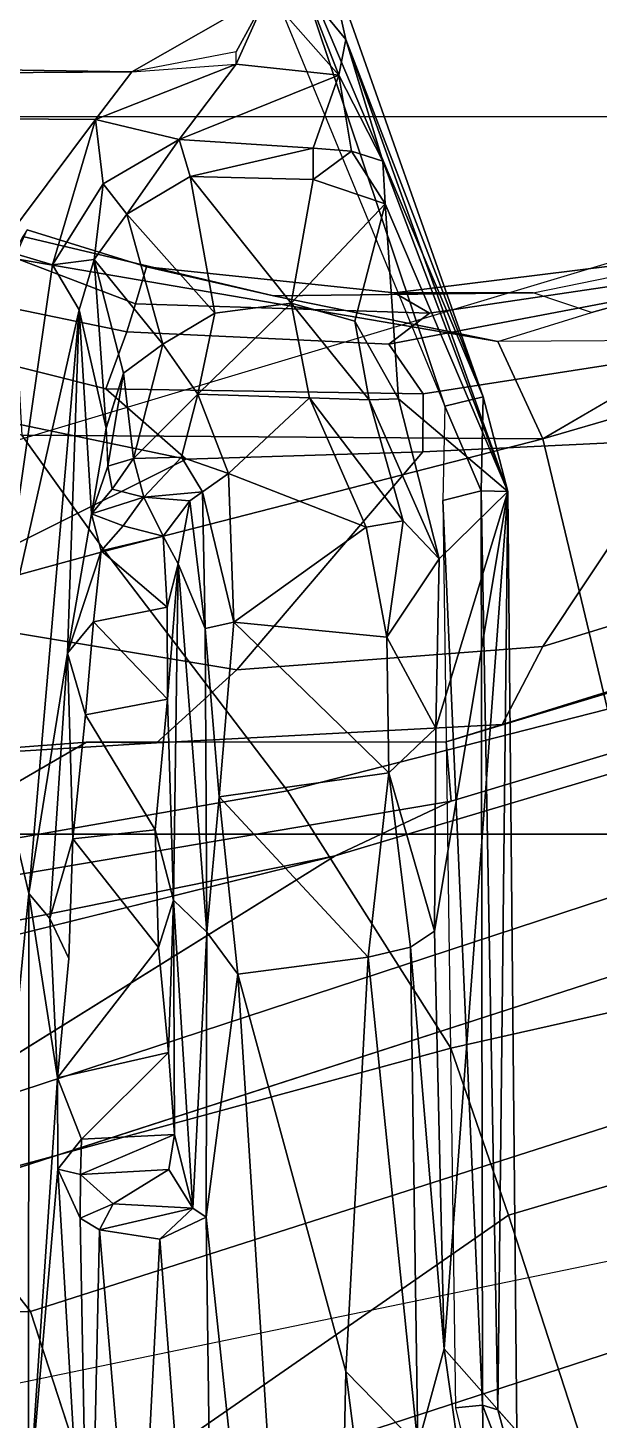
# Model space of a CAD drawing. Extents: x -14.5 to 14.5, y -12.2 to 16.5.
# Drawn here: x 1.337 to 1.799, y 0.533 to 1.659 of the extents above; entities that cross this region are included whole.
import ezdxf

# ---------------------------------------------------------------- set-up
doc = ezdxf.new("R2010")
doc.units = 0
doc.header["$MEASUREMENT"] = 0
for name, color, linetype in [('BASE', 253, 'Continuous'), ('FABRIC', 80, 'Continuous'), ('SEAT-CHASSIS', 253, 'Continuous'), ('SEAT-FRAME', 253, 'Continuous')]:
    doc.layers.add(name, color=color, linetype=linetype)

msp = doc.modelspace()

# ---------------------------------------------------------------- linework, layer by layer
at = {"layer": 'BASE'}
for points in [[(1.8056, 1.1079, 7.0339), (13.4938, 4.6436, 4.3934), (12.9834, 4.5899, 4.4664), (1.7533, 1.3264, 6.9168)], [(12.9834, 4.5899, 4.4664), (11.1579, 4.1057, 4.8039), (1.8899, 1.4063, 6.8442), (1.7533, 1.3264, 6.9168)], [(1.222, 0.7632, 4.5663), (12.3542, 4.423, 3.4417), (12.328, 4.2866, 3.356), (1.2637, 0.7159, 4.4404)], [(10.1613, 3.5437, 4.2331), (12.3542, 4.423, 3.4417), (1.222, 0.7632, 4.5663), (1.5852, 0.9892, 6.0103)], [(12.328, 4.2866, 3.356), (12.3551, 4.1518, 3.3008), (1.3389, 0.6206, 4.3723), (1.2637, 0.7159, 4.4404)], [(1.3389, 0.6206, 4.3723), (12.3551, 4.1518, 3.3008), (12.4004, 4.0291, 3.2861), (1.3935, 0.4528, 4.3723)], [(1.3935, 0.4528, 4.3723), (12.4004, 4.0291, 3.2861), (12.4358, 3.9033, 3.3008), (1.448, 0.2849, 4.3723)], [(12.4358, 3.9033, 3.3008), (12.4931, 3.7783, 3.356), (1.4431, 0.1637, 4.4404), (1.448, 0.2849, 4.3723)], [(1.4431, 0.1637, 4.4404), (12.4931, 3.7783, 3.356), (12.5945, 3.6833, 3.4417), (1.4372, 0.1008, 4.5663)], [(1.7203, 1.0954, 6.5155), (10.1351, 3.7122, 4.6754), (10.1721, 3.6408, 4.5612), (1.675, 1.0814, 6.3732)], [(12.5945, 3.6833, 3.4417), (10.3036, 3.1057, 4.2331), (1.8638, 0.1315, 6.0103), (1.4372, 0.1008, 4.5663)], [(10.1721, 3.6408, 4.5612), (10.1726, 3.586, 4.4356), (1.6792, 1.0333, 6.2321), (1.675, 1.0814, 6.3732)], [(1.6792, 1.0333, 6.2321), (10.1726, 3.586, 4.4356), (10.1613, 3.5437, 4.2331), (1.5852, 0.9892, 6.0103)], [(9.389, 3.5835, 4.902), (8.8919, 3.3499, 4.9948), (1.7533, 1.1584, 6.5345), (1.8648, 1.326, 6.5461)], [(1.7533, 1.1584, 6.5345), (8.8919, 3.3499, 4.9948), (8.7803, 3.2909, 4.9717), (1.7203, 1.0954, 6.5155)], [(1.717, 1.4051, 6.858), (1.5353, 1.4422, 6.831), (1.3327, 1.4902, 6.8456), (1.3237, 1.4726, 6.8876)], [(1.326, 1.4727, 6.7099), (1.336, 1.4955, 6.7811), (1.4326, 1.4656, 6.7529), (1.4237, 1.4356, 6.6848)], [(1.3327, 1.4902, 6.8456), (1.5353, 1.4422, 6.831), (1.4326, 1.4656, 6.7529), (1.336, 1.4955, 6.7811)], [(1.326, 1.4727, 6.7099), (1.4237, 1.4356, 6.6848), (1.4166, 1.4131, 6.665), (1.3093, 1.4351, 6.6676)], [(1.3317, 1.3295, 7.0036), (1.7533, 1.3264, 6.9168), (1.717, 1.4051, 6.858), (1.3237, 1.4726, 6.8876)], [(1.4326, 1.4656, 6.7529), (1.6332, 1.4444, 6.7236), (1.6616, 1.4282, 6.674), (1.4237, 1.4356, 6.6848)], [(1.4326, 1.4656, 6.7529), (1.5353, 1.4422, 6.831), (1.7456, 1.4444, 6.7875), (1.6332, 1.4444, 6.7236)], [(1.7456, 1.4444, 6.7875), (1.8736, 1.4707, 6.7435), (1.8684, 1.4737, 6.6973), (1.6332, 1.4444, 6.7236)], [(1.6616, 1.4282, 6.674), (1.6332, 1.4444, 6.7236), (1.8684, 1.4737, 6.6973), (1.8507, 1.456, 6.6449)], [(1.7926, 1.4286, 6.8235), (1.7456, 1.4444, 6.7875), (1.8736, 1.4707, 6.7435), (1.8839, 1.4539, 6.7906)], [(1.6616, 1.4282, 6.674), (1.8507, 1.456, 6.6449), (1.8616, 1.4472, 6.6204), (1.6286, 1.403, 6.6425)], [(1.8899, 1.4063, 6.8442), (1.717, 1.4051, 6.858), (1.7926, 1.4286, 6.8235), (1.8839, 1.4539, 6.7906)], [(1.717, 1.4051, 6.858), (1.7926, 1.4286, 6.8235), (1.7456, 1.4444, 6.7875), (1.5353, 1.4422, 6.831)], [(1.6564, 1.3628, 6.605), (1.6286, 1.403, 6.6425), (1.8616, 1.4472, 6.6204), (1.8751, 1.3969, 6.5663)], [(1.2921, 1.3939, 6.6442), (1.3093, 1.4351, 6.6676), (1.4166, 1.4131, 6.665), (1.3996, 1.367, 6.6362)], [(1.4166, 1.4131, 6.665), (1.4237, 1.4356, 6.6848), (1.6616, 1.4282, 6.674), (1.6286, 1.403, 6.6425)], [(1.2051, 1.1826, 7.1224), (1.399, 1.2357, 7.0473), (1.3317, 1.3295, 7.0036), (1.0198, 1.4107, 7.0608)], [(1.4166, 1.4131, 6.665), (1.6286, 1.403, 6.6425), (1.6564, 1.3628, 6.605), (1.3996, 1.367, 6.6362)], [(1.6562, 1.3158, 6.5882), (1.6564, 1.3628, 6.605), (1.8751, 1.3969, 6.5663), (1.8648, 1.326, 6.5461)], [(1.8899, 1.4063, 6.8442), (1.717, 1.4051, 6.858), (1.717, 1.4051, 6.858), (1.7533, 1.3264, 6.9168)], [(1.2434, 1.3562, 6.638), (1.2921, 1.3939, 6.6442), (1.3996, 1.367, 6.6362), (1.4647, 1.31, 6.6151)], [(1.3996, 1.367, 6.6362), (1.6564, 1.3628, 6.605), (1.6562, 1.3158, 6.5882), (1.4647, 1.31, 6.6151)], [(1.1271, 1.252, 6.6714), (1.2434, 1.3562, 6.638), (1.4647, 1.31, 6.6151), (1.2184, 1.1874, 6.658)], [(1.7533, 1.3264, 6.9168), (1.7533, 1.3264, 6.9168), (1.3317, 1.3295, 7.0036), (1.399, 1.2357, 7.0473)], [(1.5466, 1.0416, 7.1126), (1.8056, 1.1079, 7.0339), (1.7533, 1.3264, 6.9168), (1.399, 1.2357, 7.0473)], [(1.6562, 1.3158, 6.5882), (1.8648, 1.326, 6.5461), (1.7533, 1.1584, 6.5345), (1.5057, 1.1397, 6.5896)], [(1.4647, 1.31, 6.6151), (1.6562, 1.3158, 6.5882), (1.5057, 1.1397, 6.5896), (1.2184, 1.1874, 6.658)], [(1.399, 1.2357, 7.0473), (1.2051, 1.1826, 7.1224), (1.0616, 0.957, 7.2603), (1.5466, 1.0416, 7.1126)], [(1.2323, 1.068, 6.637), (1.2184, 1.1874, 6.658), (1.5057, 1.1397, 6.5896), (1.4408, 1.0805, 6.5593)], [(1.5057, 1.1397, 6.5896), (1.7533, 1.1584, 6.5345), (1.7203, 1.0954, 6.5155), (1.4408, 1.0805, 6.5593)], [(1.9523, 0.895, 7.085), (1.8056, 1.1079, 7.0339), (1.5466, 1.0416, 7.1126), (1.6789, 0.8337, 7.1508)], [(1.7203, 1.0954, 6.5155), (1.675, 1.0814, 6.3732), (1.3842, 1.0811, 6.4327), (1.4408, 1.0805, 6.5593)], [(1.0652, 0.9533, 6.406), (1.0825, 1.0583, 6.5611), (1.3842, 1.0811, 6.4327), (1.146, 0.943, 6.3801)], [(1.0825, 1.0583, 6.5611), (1.2323, 1.068, 6.637), (1.4408, 1.0805, 6.5593), (1.3842, 1.0811, 6.4327)], [(1.3842, 1.0811, 6.4327), (1.675, 1.0814, 6.3732), (1.6792, 1.0333, 6.2321), (1.146, 0.943, 6.3801)], [(1.0616, 0.957, 7.2603), (1.2382, 0.7139, 7.2603), (1.6789, 0.8337, 7.1508), (1.5466, 1.0416, 7.1126)], [(1.127, 0.8962, 6.148), (1.146, 0.943, 6.3801), (1.6792, 1.0333, 6.2321), (1.5852, 0.9892, 6.0103)], [(1.5852, 0.9892, 6.0103), (1.222, 0.7632, 4.5663), (1.1149, 0.8726, 5.8318), (1.35, 0.9309, 5.9211)], [(1.1149, 0.8726, 5.8318), (1.1149, 0.8726, 5.8318), (1.127, 0.8962, 6.148), (1.5852, 0.9892, 6.0103)], [(1.7255, 0.6986, 7.1668), (2.0197, 0.7853, 7.0973), (1.9523, 0.895, 7.085), (1.6789, 0.8337, 7.1508)], [(1.6789, 0.8337, 7.1508), (1.2382, 0.7139, 7.2603), (1.3589, 0.4443, 7.2603), (1.7255, 0.6986, 7.1668)], [(2.0956, 0.5519, 7.0973), (2.0197, 0.7853, 7.0973), (1.7255, 0.6986, 7.1668), (1.8066, 0.4491, 7.1668)], [(1.2382, 0.7139, 7.2603), (1.1584, 0.6678, 7.4121), (1.2712, 0.4158, 7.4121), (1.3589, 0.4443, 7.2603)], [(1.2399, 0.6203, 4.3635), (1.1593, 0.7192, 4.4426), (1.2637, 0.7159, 4.4404), (1.3389, 0.6206, 4.3723)], [(1.3589, 0.4443, 7.2603), (1.8066, 0.4491, 7.1668), (1.7255, 0.6986, 7.1668), (1.3589, 0.4443, 7.2603)], [(1.2399, 0.6203, 4.3635), (1.3389, 0.6206, 4.3723), (1.407, 0.4111, 4.3723), (1.3267, 0.3531, 4.3635)]]:
    msp.add_3dface(points, dxfattribs=at)
at = {"layer": 'FABRIC'}
for points in [[(-8.9334, 2.4369, 19.7693), (-9.103, 1.0067, 19.8925), (9.103, 1.0067, 19.8925), (8.9334, 2.4369, 19.7693)], [(-9.1419, -0.2199, 20), (9.1419, -0.2199, 20), (9.103, 1.0067, 19.8925), (-9.103, 1.0067, 19.8925)]]:
    msp.add_3dface(points, dxfattribs=at)
at = {"layer": 'SEAT-CHASSIS'}
for points in [[(1.674, 1.3529, 12.4385), (1.5431, 1.7427, 12.3786), (1.5218, 1.7216, 12.3894)], [(1.5431, 1.7427, 12.3786), (1.674, 1.3529, 12.4385), (1.7051, 1.3603, 12.4118)], [(1.5779, 1.7203, 12.352), (1.5431, 1.7427, 12.3786), (1.7051, 1.3603, 12.4118)], [(1.5622, 1.6882, 12.0792), (1.5779, 1.7203, 12.352), (1.5939, 1.6494, 12.0894)], [(1.5939, 1.6494, 12.0894), (1.5779, 1.7203, 12.352), (1.7051, 1.3603, 12.4118)], [(-1.5445, 1.6683, 12.0616), (1.5305, 1.686, 12.0642), (1.4208, 1.6233, 12.0609)], [(1.5051, 1.6395, 12.0609), (1.4208, 1.6233, 12.0609), (1.5305, 1.686, 12.0642)], [(1.5051, 1.6294, 12.0591), (1.5305, 1.686, 12.0642), (1.5882, 1.6206, 12.0639)], [(1.5305, 1.686, 12.0642), (1.5051, 1.6294, 12.0591), (1.5051, 1.6395, 12.0609)], [(1.5882, 1.6206, 12.0639), (1.5305, 1.686, 12.0642), (1.5622, 1.6882, 12.0792)], [(1.5939, 1.6494, 12.0894), (1.5882, 1.6206, 12.0639), (1.5622, 1.6882, 12.0792)], [(1.4208, 1.6233, 12.0609), (-1.3776, 1.6044, 12.0608), (-1.5445, 1.6683, 12.0616)], [(1.624, 1.551, 12.0444), (1.5882, 1.6206, 12.0639), (1.5939, 1.6494, 12.0894)], [(1.624, 1.551, 12.0444), (1.5939, 1.6494, 12.0894), (1.725, 1.2839, 12.1054)], [(1.7051, 1.3603, 12.4118), (1.725, 1.2839, 12.1054), (1.5939, 1.6494, 12.0894)], [(-1.3776, 1.6044, 12.0608), (1.4208, 1.6233, 12.0609), (1.3913, 1.5848, 12.0583)], [(1.5051, 1.6294, 12.0591), (1.4592, 1.5685, 12.0379), (1.3913, 1.5848, 12.0583)], [(1.4208, 1.6233, 12.0609), (1.5051, 1.6294, 12.0591), (1.3913, 1.5848, 12.0583)], [(1.5882, 1.6206, 12.0639), (1.4592, 1.5685, 12.0379), (1.5051, 1.6294, 12.0591)], [(1.5674, 1.5615, 12.026), (1.4592, 1.5685, 12.0379), (1.5882, 1.6206, 12.0639)], [(1.5984, 1.5592, 12.0283), (1.5674, 1.5615, 12.026), (1.5882, 1.6206, 12.0639)], [(1.5882, 1.6206, 12.0639), (1.624, 1.551, 12.0444), (1.5984, 1.5592, 12.0283)], [(1.3913, 1.5848, 12.0583), (1.3129, 1.4802, 12.059), (-1.3776, 1.6044, 12.0608)], [(1.3913, 1.5848, 12.0583), (1.3566, 1.4673, 12.033), (1.3129, 1.4802, 12.059)], [(1.3566, 1.4673, 12.033), (1.3913, 1.5848, 12.0583), (1.3977, 1.5327, 12.0373)], [(1.3913, 1.5848, 12.0583), (1.4592, 1.5685, 12.0379), (1.3977, 1.5327, 12.0373)], [(1.3977, 1.5327, 12.0373), (1.4592, 1.5685, 12.0379), (1.4166, 1.5082, 11.9977)], [(1.468, 1.5387, 11.9984), (1.4166, 1.5082, 11.9977), (1.4592, 1.5685, 12.0379)], [(1.468, 1.5387, 11.9984), (1.4592, 1.5685, 12.0379), (1.5674, 1.5615, 12.026)], [(1.468, 1.5387, 11.9984), (1.5674, 1.5615, 12.026), (1.5674, 1.5361, 11.9715)], [(1.5674, 1.5615, 12.026), (1.5984, 1.5592, 12.0283), (1.5674, 1.5361, 11.9715)], [(1.5674, 1.5361, 11.9715), (1.5984, 1.5592, 12.0283), (1.6257, 1.5165, 11.9822)], [(1.624, 1.551, 12.0444), (1.6257, 1.5165, 11.9822), (1.5984, 1.5592, 12.0283)], [(1.6257, 1.5165, 11.9822), (1.624, 1.551, 12.0444), (1.725, 1.2839, 12.1054)], [(1.3977, 1.5327, 12.0373), (1.3903, 1.4716, 11.9937), (1.3566, 1.4673, 12.033)], [(1.3903, 1.4716, 11.9937), (1.3977, 1.5327, 12.0373), (1.4166, 1.5082, 11.9977)], [(1.468, 1.5387, 11.9984), (1.488, 1.428, 11.3097), (1.4166, 1.5082, 11.9977)], [(1.5498, 1.4362, 11.3064), (1.488, 1.428, 11.3097), (1.468, 1.5387, 11.9984)], [(1.5498, 1.4362, 11.3064), (1.468, 1.5387, 11.9984), (1.5674, 1.5361, 11.9715)], [(1.5498, 1.4362, 11.3064), (1.5674, 1.5361, 11.9715), (1.6257, 1.5165, 11.9822)], [(1.5498, 1.4362, 11.3064), (1.6257, 1.5165, 11.9822), (1.6011, 1.4216, 11.3146)], [(1.6257, 1.5165, 11.9822), (1.6365, 1.3588, 11.2606), (1.6011, 1.4216, 11.3146)], [(1.725, 1.2839, 12.1054), (1.6365, 1.3588, 11.2606), (1.6257, 1.5165, 11.9822)], [(1.4458, 1.4029, 11.3132), (1.3903, 1.4716, 11.9937), (1.4166, 1.5082, 11.9977)], [(1.488, 1.428, 11.3097), (1.4458, 1.4029, 11.3132), (1.4166, 1.5082, 11.9977)], [(1.3566, 1.4673, 12.033), (1.3037, 1.1015, 12.0451), (1.3129, 1.4802, 12.059)], [(1.3566, 1.4673, 12.033), (1.3781, 1.4308, 11.9891), (1.3037, 1.1015, 12.0451)], [(1.3781, 1.4308, 11.9891), (1.3566, 1.4673, 12.033), (1.3903, 1.4716, 11.9937)], [(1.3999, 1.335, 11.3901), (1.3781, 1.4308, 11.9891), (1.3903, 1.4716, 11.9937)], [(1.3903, 1.4716, 11.9937), (1.4458, 1.4029, 11.3132), (1.414, 1.3795, 11.3836)], [(1.3999, 1.335, 11.3901), (1.3903, 1.4716, 11.9937), (1.414, 1.3795, 11.3836)], [(1.3375, 0.9586, 11.9857), (1.3037, 1.1015, 12.0451), (1.3781, 1.4308, 11.9891)], [(1.3687, 1.1531, 11.6866), (1.3375, 0.9586, 11.9857), (1.3781, 1.4308, 11.9891)], [(1.3687, 1.1531, 11.6866), (1.3781, 1.4308, 11.9891), (1.388, 1.2657, 11.5243)], [(1.3999, 1.335, 11.3901), (1.388, 1.2657, 11.5243), (1.3781, 1.4308, 11.9891)], [(1.488, 1.428, 11.3097), (1.5498, 1.4362, 11.3064), (1.4742, 1.3625, 11.1889)], [(1.5644, 1.3595, 11.1606), (1.4742, 1.3625, 11.1889), (1.5498, 1.4362, 11.3064)], [(1.5498, 1.4362, 11.3064), (1.6011, 1.4216, 11.3146), (1.6129, 1.3581, 11.1842)], [(1.6129, 1.3581, 11.1842), (1.5644, 1.3595, 11.1606), (1.5498, 1.4362, 11.3064)], [(1.488, 1.428, 11.3097), (1.4742, 1.3625, 11.1889), (1.4458, 1.4029, 11.3132)], [(1.6129, 1.3581, 11.1842), (1.6011, 1.4216, 11.3146), (1.6365, 1.3588, 11.2606)], [(1.414, 1.3795, 11.3836), (1.4458, 1.4029, 11.3132), (1.4221, 1.3104, 11.202)], [(1.4742, 1.3625, 11.1889), (1.4221, 1.3104, 11.202), (1.4458, 1.4029, 11.3132)], [(1.4014, 1.3044, 11.2971), (1.4003, 1.3361, 11.39), (1.414, 1.3795, 11.3836)], [(1.4014, 1.3044, 11.2971), (1.414, 1.3795, 11.3836), (1.4221, 1.3104, 11.202)], [(1.461, 1.3117, 11.1443), (1.4221, 1.3104, 11.202), (1.4742, 1.3625, 11.1889)], [(1.499, 1.2983, 11.1033), (1.461, 1.3117, 11.1443), (1.4742, 1.3625, 11.1889)], [(1.499, 1.2983, 11.1033), (1.4742, 1.3625, 11.1889), (1.5644, 1.3595, 11.1606)], [(1.5644, 1.3595, 11.1606), (1.6104, 1.2551, 11.0675), (1.499, 1.2983, 11.1033)], [(1.5644, 1.3595, 11.1606), (1.6129, 1.3581, 11.1842), (1.6403, 1.26, 11.0905)], [(1.6104, 1.2551, 11.0675), (1.5644, 1.3595, 11.1606), (1.6403, 1.26, 11.0905)], [(1.6129, 1.3581, 11.1842), (1.6365, 1.3588, 11.2606), (1.6694, 1.2294, 11.1137)], [(1.6694, 1.2294, 11.1137), (1.6403, 1.26, 11.0905), (1.6129, 1.3581, 11.1842)], [(1.6365, 1.3588, 11.2606), (1.725, 1.2839, 12.1054), (1.6694, 1.2294, 11.1137)], [(1.6725, 1.2766, 12.4475), (1.7034, 1.2845, 12.4261), (1.674, 1.3529, 12.4385)], [(1.7034, 1.2845, 12.4261), (1.7051, 1.3603, 12.4118), (1.674, 1.3529, 12.4385)], [(1.7034, 1.2845, 12.4261), (1.725, 1.2839, 12.1054), (1.7051, 1.3603, 12.4118)], [(1.388, 1.2657, 11.5243), (1.3999, 1.335, 11.3901), (1.4014, 1.3044, 11.2971)], [(1.4221, 1.3104, 11.202), (1.4048, 1.2857, 11.2949), (1.4014, 1.3044, 11.2971)], [(1.4048, 1.2857, 11.2949), (1.4221, 1.3104, 11.202), (1.4305, 1.2793, 11.2268)], [(1.461, 1.3117, 11.1443), (1.4305, 1.2793, 11.2268), (1.4221, 1.3104, 11.202)], [(1.461, 1.3117, 11.1443), (1.478, 1.2837, 11.1107), (1.4305, 1.2793, 11.2268)], [(1.461, 1.3117, 11.1443), (1.499, 1.2983, 11.1033), (1.478, 1.2837, 11.1107)], [(1.388, 1.2657, 11.5243), (1.4014, 1.3044, 11.2971), (1.4048, 1.2857, 11.2949)], [(1.5033, 1.1781, 11.0223), (1.478, 1.2837, 11.1107), (1.499, 1.2983, 11.1033)], [(1.6104, 1.2551, 11.0675), (1.5033, 1.1781, 11.0223), (1.499, 1.2983, 11.1033)], [(1.388, 1.2657, 11.5243), (1.4048, 1.2857, 11.2949), (1.4305, 1.2793, 11.2268)], [(1.6658, 0.9282, 11.0424), (1.725, 1.2839, 12.1054), (1.6736, 0.5904, 11.1661)], [(1.6668, 1.0925, 11.0501), (1.725, 1.2839, 12.1054), (1.6658, 0.9282, 11.0424)], [(1.6694, 1.2294, 11.1137), (1.725, 1.2839, 12.1054), (1.6668, 1.0925, 11.0501)], [(1.6725, 1.2766, 12.4475), (1.7046, 0.5449, 12.3556), (1.7034, 1.2845, 12.4261)], [(1.6736, 0.5904, 11.1661), (1.725, 1.2839, 12.1054), (1.7322, 0.5237, 12.1538)], [(1.725, 1.2839, 12.1054), (1.7034, 1.2845, 12.4261), (1.7169, 0.5412, 12.3338)], [(1.7169, 0.5412, 12.3338), (1.7034, 1.2845, 12.4261), (1.7046, 0.5449, 12.3556)], [(1.7322, 0.5237, 12.1538), (1.725, 1.2839, 12.1054), (1.7169, 0.5412, 12.3338)], [(1.4305, 1.2793, 11.2268), (1.4138, 1.2561, 11.4634), (1.388, 1.2657, 11.5243)], [(1.4462, 1.2477, 11.5107), (1.4138, 1.2561, 11.4634), (1.4305, 1.2793, 11.2268)], [(1.4676, 1.2763, 11.1493), (1.4305, 1.2793, 11.2268), (1.478, 1.2837, 11.1107)], [(1.4462, 1.2477, 11.5107), (1.4305, 1.2793, 11.2268), (1.4676, 1.2763, 11.1493)], [(1.4582, 1.2252, 11.5455), (1.4462, 1.2477, 11.5107), (1.4676, 1.2763, 11.1493)], [(1.4582, 1.2252, 11.5455), (1.4676, 1.2763, 11.1493), (1.4802, 1.1731, 11.0397)], [(1.478, 1.2837, 11.1107), (1.4802, 1.1731, 11.0397), (1.4676, 1.2763, 11.1493)], [(1.4802, 1.1731, 11.0397), (1.478, 1.2837, 11.1107), (1.5033, 1.1781, 11.0223)], [(1.7046, 0.5449, 12.3556), (1.6725, 1.2766, 12.4475), (1.6828, 0.5427, 12.3717)], [(1.388, 1.2657, 11.5243), (1.3959, 1.2359, 11.5536), (1.3687, 1.1531, 11.6866)], [(1.3959, 1.2359, 11.5536), (1.388, 1.2657, 11.5243), (1.4138, 1.2561, 11.4634)], [(1.4462, 1.2477, 11.5107), (1.3959, 1.2359, 11.5536), (1.4138, 1.2561, 11.4634)], [(1.6272, 1.166, 11.0252), (1.5033, 1.1781, 11.0223), (1.6104, 1.2551, 11.0675)], [(1.6104, 1.2551, 11.0675), (1.6403, 1.26, 11.0905), (1.6272, 1.166, 11.0252)], [(1.6272, 1.166, 11.0252), (1.6403, 1.26, 11.0905), (1.6694, 1.2294, 11.1137)], [(1.4493, 1.1902, 11.6145), (1.3959, 1.2359, 11.5536), (1.4462, 1.2477, 11.5107)], [(1.4582, 1.2252, 11.5455), (1.4493, 1.1902, 11.6145), (1.4462, 1.2477, 11.5107)], [(1.3959, 1.2359, 11.5536), (1.3897, 1.1785, 11.6324), (1.3687, 1.1531, 11.6866)], [(1.4493, 1.1902, 11.6145), (1.3897, 1.1785, 11.6324), (1.3959, 1.2359, 11.5536)], [(1.6272, 1.166, 11.0252), (1.6694, 1.2294, 11.1137), (1.6668, 1.0925, 11.0501)], [(1.4582, 1.2252, 11.5455), (1.4497, 1.1159, 11.6732), (1.4493, 1.1902, 11.6145)], [(1.4582, 1.2252, 11.5455), (1.4544, 0.9532, 11.6891), (1.4497, 1.1159, 11.6732)], [(1.4814, 0.9275, 11.004), (1.4544, 0.9532, 11.6891), (1.4582, 1.2252, 11.5455)], [(1.4802, 1.1731, 11.0397), (1.4814, 0.9275, 11.004), (1.4582, 1.2252, 11.5455)], [(1.3897, 1.1785, 11.6324), (1.4493, 1.1902, 11.6145), (1.4497, 1.1159, 11.6732)], [(1.3833, 1.1031, 11.6842), (1.3687, 1.1531, 11.6866), (1.3897, 1.1785, 11.6324)], [(1.3833, 1.1031, 11.6842), (1.3897, 1.1785, 11.6324), (1.4497, 1.1159, 11.6732)], [(1.4802, 1.1731, 11.0397), (1.5033, 1.1781, 11.0223), (1.4914, 1.0368, 10.9915)], [(1.4914, 1.0368, 10.9915), (1.4814, 0.9275, 11.004), (1.4802, 1.1731, 11.0397)], [(1.4914, 1.0368, 10.9915), (1.5033, 1.1781, 11.0223), (1.6288, 1.0562, 10.9968)], [(1.6272, 1.166, 11.0252), (1.6288, 1.0562, 10.9968), (1.5033, 1.1781, 11.0223)], [(1.6668, 1.0925, 11.0501), (1.6288, 1.0562, 10.9968), (1.6272, 1.166, 11.0252)], [(1.3544, 0.9385, 11.7257), (1.3375, 0.9586, 11.9857), (1.3687, 1.1531, 11.6866)], [(1.3687, 1.1531, 11.6866), (1.3729, 1.0028, 11.7075), (1.3544, 0.9385, 11.7257)], [(1.3687, 1.1531, 11.6866), (1.3833, 1.1031, 11.6842), (1.3729, 1.0028, 11.7075)], [(1.3833, 1.1031, 11.6842), (1.4497, 1.1159, 11.6732), (1.4397, 1.0103, 11.7064)], [(1.4397, 1.0103, 11.7064), (1.4497, 1.1159, 11.6732), (1.4544, 0.9532, 11.6891)], [(1.3037, 1.1015, 12.0451), (1.3375, 0.9586, 11.9857), (1.3049, 0.6254, 12.0308)], [(1.3833, 1.1031, 11.6842), (1.4397, 1.0103, 11.7064), (1.3729, 1.0028, 11.7075)], [(1.6288, 1.0562, 10.9968), (1.6668, 1.0925, 11.0501), (1.6658, 0.9282, 11.0424)], [(1.6288, 1.0562, 10.9968), (1.6119, 0.9073, 10.9942), (1.4914, 1.0368, 10.9915)], [(1.6462, 0.9154, 11.0151), (1.6119, 0.9073, 10.9942), (1.6288, 1.0562, 10.9968)], [(1.6288, 1.0562, 10.9968), (1.6658, 0.9282, 11.0424), (1.6462, 0.9154, 11.0151)], [(1.4814, 0.9275, 11.004), (1.4914, 1.0368, 10.9915), (1.5066, 0.8935, 10.9953)], [(1.6119, 0.9073, 10.9942), (1.5066, 0.8935, 10.9953), (1.4914, 1.0368, 10.9915)], [(1.3729, 1.0028, 11.7075), (1.3697, 0.906, 11.6931), (1.3544, 0.9385, 11.7257)], [(1.3729, 1.0028, 11.7075), (1.4397, 1.0103, 11.7064), (1.4423, 0.915, 11.6923)], [(1.4397, 1.0103, 11.7064), (1.4544, 0.9532, 11.6891), (1.4423, 0.915, 11.6923)], [(1.3372, 0.4602, 11.9895), (1.3049, 0.6254, 12.0308), (1.3375, 0.9586, 11.9857)], [(1.3605, 0.8097, 11.6403), (1.3372, 0.4602, 11.9895), (1.3375, 0.9586, 11.9857)], [(1.3544, 0.9385, 11.7257), (1.3605, 0.8097, 11.6403), (1.3375, 0.9586, 11.9857)], [(1.4423, 0.915, 11.6923), (1.4544, 0.9532, 11.6891), (1.4504, 0.83, 11.6425)], [(1.4504, 0.83, 11.6425), (1.4544, 0.9532, 11.6891), (1.4553, 0.7639, 11.5539)], [(1.4701, 0.7043, 11.0962), (1.4544, 0.9532, 11.6891), (1.4814, 0.9275, 11.004)], [(1.4553, 0.7639, 11.5539), (1.4544, 0.9532, 11.6891), (1.4701, 0.7043, 11.0962)], [(1.3605, 0.8097, 11.6403), (1.3544, 0.9385, 11.7257), (1.3697, 0.906, 11.6931)], [(1.4814, 0.9275, 11.004), (1.481, 0.6969, 11.0757), (1.4701, 0.7043, 11.0962)], [(1.5066, 0.8935, 10.9953), (1.481, 0.6969, 11.0757), (1.4814, 0.9275, 11.004)], [(1.6462, 0.9154, 11.0151), (1.6658, 0.9282, 11.0424), (1.6736, 0.5904, 11.1661)], [(1.4504, 0.83, 11.6425), (1.3605, 0.8097, 11.6403), (1.4423, 0.915, 11.6923)], [(1.6462, 0.9154, 11.0151), (1.6522, 0.5124, 11.155), (1.6119, 0.9073, 10.9942)], [(1.6736, 0.5904, 11.1661), (1.6522, 0.5124, 11.155), (1.6462, 0.9154, 11.0151)], [(1.5066, 0.8935, 10.9953), (1.6119, 0.9073, 10.9942), (1.5939, 0.5721, 11.1122)], [(1.6119, 0.9073, 10.9942), (1.6522, 0.5124, 11.155), (1.5939, 0.5721, 11.1122)], [(1.5774, -0.2115, 11.4064), (1.481, 0.6969, 11.0757), (1.5066, 0.8935, 10.9953)], [(1.5939, 0.5721, 11.1122), (1.5774, -0.2115, 11.4064), (1.5066, 0.8935, 10.9953)], [(1.3801, 0.7601, 11.5622), (1.3605, 0.8097, 11.6403), (1.4504, 0.83, 11.6425)], [(1.3801, 0.7601, 11.5622), (1.4504, 0.83, 11.6425), (1.4553, 0.7639, 11.5539)], [(1.3372, 0.4602, 11.9895), (1.3605, 0.8097, 11.6403), (1.3609, 0.7358, 11.5507)], [(1.3801, 0.7601, 11.5622), (1.3609, 0.7358, 11.5507), (1.3605, 0.8097, 11.6403)], [(1.3792, 0.7314, 11.4663), (1.3609, 0.7358, 11.5507), (1.3801, 0.7601, 11.5622)], [(1.3792, 0.7314, 11.4663), (1.3801, 0.7601, 11.5622), (1.4553, 0.7639, 11.5539)], [(1.3792, 0.7314, 11.4663), (1.4553, 0.7639, 11.5539), (1.4508, 0.7355, 11.4662)], [(1.4701, 0.7043, 11.0962), (1.4508, 0.7355, 11.4662), (1.4553, 0.7639, 11.5539)], [(1.3609, 0.7358, 11.5507), (1.3863, 0.3045, 11.3251), (1.3372, 0.4602, 11.9895)], [(1.379, 0.6961, 11.2164), (1.3863, 0.3045, 11.3251), (1.3609, 0.7358, 11.5507)], [(1.3792, 0.7314, 11.4663), (1.379, 0.6961, 11.2164), (1.3609, 0.7358, 11.5507)], [(1.3792, 0.7314, 11.4663), (1.4508, 0.7355, 11.4662), (1.4057, 0.7077, 11.1773)], [(1.4057, 0.7077, 11.1773), (1.4508, 0.7355, 11.4662), (1.4701, 0.7043, 11.0962)], [(1.3792, 0.7314, 11.4663), (1.4057, 0.7077, 11.1773), (1.379, 0.6961, 11.2164)], [(1.3945, 0.6867, 11.1564), (1.379, 0.6961, 11.2164), (1.4057, 0.7077, 11.1773)], [(1.4057, 0.7077, 11.1773), (1.4701, 0.7043, 11.0962), (1.3945, 0.6867, 11.1564)], [(1.4433, 0.679, 11.1002), (1.3945, 0.6867, 11.1564), (1.4701, 0.7043, 11.0962)], [(1.481, 0.6969, 11.0757), (1.4433, 0.679, 11.1002), (1.4701, 0.7043, 11.0962)], [(1.3863, 0.3045, 11.3251), (1.379, 0.6961, 11.2164), (1.3945, 0.6867, 11.1564)], [(1.481, 0.6969, 11.0757), (1.4891, 0.0849, 11.307), (1.4433, 0.679, 11.1002)], [(1.4891, 0.0849, 11.307), (1.481, 0.6969, 11.0757), (1.5774, -0.2115, 11.4064)], [(1.4251, 0.3243, 11.2523), (1.3863, 0.3045, 11.3251), (1.3945, 0.6867, 11.1564)], [(1.4251, 0.3243, 11.2523), (1.3945, 0.6867, 11.1564), (1.4433, 0.679, 11.1002)], [(1.4891, 0.0849, 11.307), (1.4251, 0.3243, 11.2523), (1.4433, 0.679, 11.1002)], [(1.2696, 0.5926, 12.0538), (1.3049, 0.6254, 12.0308), (1.3413, -0.0273, 12.0321)], [(1.3413, -0.0273, 12.0321), (1.3049, 0.6254, 12.0308), (1.3372, 0.4602, 11.9895)], [(1.3413, -0.0273, 12.0321), (1.327, -0.2924, 12.0579), (1.2696, 0.5926, 12.0538)], [(1.6847, 0.5107, 11.1984), (1.6522, 0.5124, 11.155), (1.6736, 0.5904, 11.1661)], [(1.6847, 0.5107, 11.1984), (1.6736, 0.5904, 11.1661), (1.7322, 0.5237, 12.1538)], [(1.6065, 0.4729, 11.1494), (1.5774, -0.2115, 11.4064), (1.5939, 0.5721, 11.1122)], [(1.5939, 0.5721, 11.1122), (1.6522, 0.5124, 11.155), (1.6065, 0.4729, 11.1494)], [(1.7046, 0.5449, 12.3556), (1.6828, 0.5427, 12.3717), (1.7067, 0.4447, 12.3592)], [(1.7428, 0.4466, 12.332), (1.7046, 0.5449, 12.3556), (1.7067, 0.4447, 12.3592)], [(1.7428, 0.4466, 12.332), (1.7169, 0.5412, 12.3338), (1.7046, 0.5449, 12.3556)], [(1.7169, 0.5412, 12.3338), (1.7428, 0.4466, 12.332), (1.7322, 0.5237, 12.1538)]]:
    msp.add_3dface(points, dxfattribs=at)
at = {"layer": 'SEAT-CHASSIS', "invisible_edges": 12}
for points in [[(1.3697, 0.906, 11.6931), (1.3729, 1.0028, 11.7075), (1.4423, 0.915, 11.6923)], [(1.4423, 0.915, 11.6923), (1.3605, 0.8097, 11.6403), (1.3697, 0.906, 11.6931)]]:
    msp.add_3dface(points, dxfattribs=at)
at = {"layer": 'SEAT-FRAME'}
for points in [[(2.2005, 2.4279, 15.3515), (1.1003, 2.4282, 15.3775), (1.1003, 1.5871, 15.4818), (2.2005, 1.5869, 15.4552)], [(1.1003, 1.5871, 15.4818), (1.188, 1.3927, 15.5004), (1.2083, 1.2894, 15.51), (2.2005, 1.5869, 15.4552)], [(1.2083, 1.2894, 15.51), (2.2005, 1.5869, 15.4552), (2.2005, 0.7428, 15.5307), (1.2083, 0.5375, 15.57)], [(2.2005, 0.7428, 15.5307), (1.2083, 0.5375, 15.57), (1.2083, -0.2159, 15.6074), (2.2005, -0.1034, 15.5778)]]:
    msp.add_3dface(points, dxfattribs=at)

doc.saveas('drawing.dxf')
